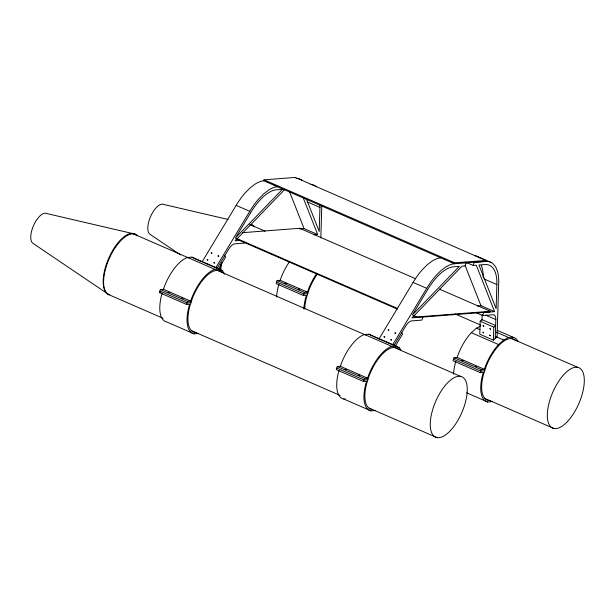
<?xml version="1.0" encoding="UTF-8"?>
<svg xmlns="http://www.w3.org/2000/svg" width="615" height="615" viewBox="0 0 615 615"><rect width="100%" height="100%" fill="white"/><g stroke="black" fill="none" stroke-linecap="round" stroke-linejoin="round"><path stroke-width="0.92" d="M319.938 204.334A46.056 19.849 -66.5 0 1 319.946 207.416L319.223 231.509L306.239 198.553M320.83 237.951L321.791 205.779M493.399 340.141L493.791 327.157L495.636 325.519L482.014 319.592L480.169 321.23L479.777 334.214L493.399 340.141L497.089 336.866L498.711 282.923A49.354 21.271 -66.5 0 0 497.443 271.084L495.582 266.749L492.984 263.643A49.354 21.271 -66.5 0 0 485.873 261.49L474.165 262.39L473.181 265.457L465.517 262.121M481.999 320.269L482.168 314.588M495.244 338.504L495.813 319.569A11.062 4.766 -66.5 0 0 492.938 314.765L482.729 315.557L475.925 312.589M496.866 284.561L496.144 308.653L478.947 265.011L484.881 264.558A46.056 19.849 -66.5 0 1 496.866 284.561L484.097 279.002M198.361 333.499L194.04 333.837A34.901 15.037 -66.5 0 1 188.843 306.931L189.712 304.217L186.591 304.463L159.354 292.602L160.346 289.534L163.467 289.288L190.704 301.15L191.58 298.436A34.901 15.037 -66.5 0 1 214.873 269.332L219.194 269.001L222.653 270.877L224.629 274.175M162.183 293.263L161.599 295.069A34.901 15.037 -66.5 0 0 166.803 321.976L194.04 333.837M163.467 289.288L164.343 286.582A34.901 15.037 -66.5 0 1 187.637 257.477L191.957 257.139L219.194 269.001M186.591 304.463L187.583 301.388L190.704 301.15M264.027 179.834L263.735 180.756L454.4 263.766L485.619 261.352L485.919 260.429L295.246 177.428L264.027 179.834L454.7 262.843L485.919 260.429M316.664 273.652A34.901 15.037 -66.5 0 0 308.361 289.457L307.485 292.171L280.248 280.317L277.127 280.555L276.135 283.623L303.372 295.484L306.493 295.238L305.617 297.952A34.901 15.037 -66.5 0 0 303.848 308.899M278.964 284.284L278.38 286.09A34.901 15.037 -66.5 0 0 276.612 297.037M280.248 280.317L281.124 277.603A34.901 15.037 -66.5 0 1 289.427 261.79M303.372 295.484L304.364 292.409L307.485 292.171M400.765 349.889L399.581 347.913L396.122 346.037L391.801 346.368A34.901 15.037 -66.5 0 0 368.508 375.473L367.632 378.187L340.395 366.325L337.274 366.571L336.282 369.638L363.519 381.492L366.64 381.254L365.764 383.968A34.901 15.037 -66.5 0 0 370.968 410.874L375.288 410.536M339.111 370.299L338.527 372.106A34.901 15.037 -66.5 0 0 343.724 399.012L370.968 410.874M340.395 366.325L341.271 363.611A34.901 15.037 -66.5 0 1 364.564 334.506L368.877 334.176L396.122 346.037M363.519 381.492L364.511 378.425L367.632 378.187M466.109 262.859L465.117 265.926L461.996 266.172L412.012 317.87L490.124 311.897L490.324 311.282L416.955 316.948L416.762 317.563L413.249 316.033M422.882 317.033L421.89 320.1L411.681 320.892A11.062 4.766 -66.5 0 0 405.477 326.396L394.007 345.415M454.7 262.843L454.4 263.766A49.354 21.271 -66.5 0 0 445.506 267.156L440.709 270.831L435.889 275.689A49.354 21.271 -66.5 0 0 426.71 288.335L392.67 344.777M517.915 341.187A34.901 15.037 -66.5 0 0 512.887 337.166L508.567 337.504L503.685 340.026L498.573 344.554A34.901 15.037 -66.5 0 0 485.281 366.609L484.405 369.323L457.168 357.461L454.039 357.699L453.055 360.774L480.292 372.629L483.413 372.39L482.537 375.096A34.901 15.037 -66.5 0 0 487.733 402.002L492.054 401.672M455.884 361.436L455.3 363.242A34.901 15.037 -66.5 0 0 453.532 374.189M457.168 357.461L458.037 354.747A34.901 15.037 -66.5 0 1 471.336 332.7L476.448 328.164L480.515 326.065M482.729 315.557L483.721 312.489L494.591 311.644L476.302 265.219L473.181 265.457M480.292 372.629L481.284 369.561L484.405 369.323M263.858 180.802A49.354 21.271 -66.5 0 0 254.956 184.192L250.167 187.867L245.339 192.726A49.354 21.271 -66.5 0 0 236.16 205.372L202.127 261.813L215.75 267.74L249.782 211.299A49.354 21.271 -66.5 0 1 258.961 198.653L263.789 193.794L268.578 190.12A49.354 21.271 -66.5 0 1 277.48 186.729M217.08 268.378L228.549 249.359A11.062 4.766 -66.5 0 1 234.753 243.855L244.962 243.063M218.425 269.009L225.651 257.016L224.798 255.586M379.055 338.85L413.088 282.4A49.354 21.271 -66.5 0 1 422.267 269.762L427.094 264.904L431.884 261.229A49.354 21.271 -66.5 0 1 440.786 257.839M395.345 346.037L402.579 334.045L401.726 332.615M268.186 182.417L267.279 182.078L267.848 182.186M284.407 189.827L235.084 240.834L240.519 240.419M242.487 232.685L299.651 228.273L415.64 278.764M299.528 228.918L304.056 228.572L317.678 234.5L303.249 197.892M314.05 234.776L317.678 234.5M159.354 292.602L160.915 292.479M190.988 302.626L187.091 302.926L159.854 291.064M307.761 293.647L303.864 293.947L276.627 282.093M477.348 306.001L480.976 305.716L494.591 311.644M367.908 379.663L364.019 379.962L336.774 368.101M484.682 370.791L480.784 371.099L453.547 359.237M343.724 399.012L345.169 398.904M444.322 259.107L445.129 259.43L444.776 259.215M228.127 219.463L163.859 204.495A16.459 7.111 -66.5 0 0 150.783 216.057A16.459 7.111 -66.5 0 0 150.229 234.438L180.487 254.871M250.482 224.667L252.35 225.098M135.3 234.161L46.817 213.559A16.459 7.111 -66.5 0 0 33.733 225.121A16.459 7.111 -66.5 0 0 33.179 243.502L108.04 294.055M274.536 185.107L274.082 185.046L274.544 185.315M451.349 262.313L451.871 262.321M414.794 316.018L414.333 315.803M477.809 256.655L491.423 262.59M307.177 201.858L319.946 207.416M439.364 289.096L490.324 311.282M236.16 205.372L249.782 211.299M413.088 282.4L426.71 288.335M485.596 315.126L495.813 319.569M480.169 321.23L493.791 327.157M497.074 330.286L512.887 337.166M496.267 332.146L508.567 337.504M476.448 328.164L479.961 329.694M495.782 336.582L503.685 340.026M471.336 332.7L498.573 344.554M236.829 238.528L397.628 308.53M413.441 315.418L416.955 316.948M235.753 238.758L397.428 309.145M277.127 280.555L304.364 292.409M454.039 357.699L481.284 369.561M195.416 259.015L201.566 261.698M216.503 268.194L222.653 270.877M373.22 336.436L395.191 345.999M396.944 346.76L399.581 347.913M187.637 257.477L214.873 269.332M364.564 334.506L391.801 346.368M466.647 392.824L487.733 402.002M160.346 289.534L187.583 301.388M337.274 366.571L364.511 378.425M265.08 231.171L250.989 225.029A32.926 14.214 -66.5 0 1 254.264 226.804M455.285 314.027L480.815 325.151M511.634 338.573L577.677 367.347M133.947 234.1L188.544 257.877M216.718 270.154L365.533 334.983M393.715 347.26L460.635 376.411M484.382 398.205L553.946 428.509M163.044 318.278L110.208 295.262A32.926 14.214 -66.5 0 1 109.539 257.893A32.926 14.214 -66.5 0 1 137.222 235.868M191.227 330.555L340.041 395.384M369.092 408.037L436.896 437.573M368.877 334.176L372.344 336.051M191.957 257.139L194.724 258.638M479.631 257.977L479.362 257.716A49.354 21.271 -66.5 0 0 474.242 255.579M316.333 186.76L316.064 186.499A49.354 21.271 -66.5 0 0 310.936 184.354M465.14 265.542L480.976 305.716M289.634 191.965L304.056 228.572M304.733 308.991A33.248 14.33 -66.5 0 1 306.454 297.691L309.068 289.604A33.248 14.33 -66.5 0 1 316.979 274.536M296.015 178.373A49.354 21.271 -66.5 0 1 302.442 180.564M371.56 409.344A33.248 14.33 -66.5 0 1 366.602 383.706L369.215 375.611A33.248 14.33 -66.5 0 1 398.827 349.351M490.716 400.542A33.248 14.33 -66.5 0 1 483.375 374.843L485.988 366.748A33.248 14.33 -66.5 0 1 515.593 340.487M481.284 265.426A46.056 19.849 -66.5 0 1 483.259 277.849M196.193 332.438A33.248 14.33 -66.5 0 1 189.681 306.67L192.295 298.582A33.248 14.33 -66.5 0 1 221.9 272.314M109.785 294.693A32.926 14.214 -66.5 0 1 109.324 256.901A32.926 14.214 -66.5 0 1 137.099 235.599M249.636 224.344A32.926 14.214 -66.5 0 1 254.141 226.535M220.255 270.546A32.926 14.214 -66.5 0 1 221.054 264.112M220.716 270.246A32.926 14.214 -66.5 0 1 221.907 262.543M213.928 262.797C214.543 264.427 215.311 261.444 213.928 262.797M218.025 256.001C218.64 257.631 219.409 254.648 218.025 256.001M390.856 339.834C391.471 341.463 392.239 338.473 390.856 339.834M394.953 333.038C395.568 334.668 396.337 331.677 394.953 333.038M483.083 325.681L483.821 326.304L483.083 325.681M482.89 332.177L483.628 332.8L482.89 332.177M489.894 328.648L490.632 329.271L489.894 328.648M489.701 335.144L490.439 335.767L489.701 335.144M211.229 253.003C211.706 254.679 212.69 251.758 211.229 253.003M388.157 330.04C388.626 331.723 389.633 328.771 388.157 330.04M207.14 259.791C207.57 261.483 208.631 258.554 207.14 259.791M384.06 336.828C384.498 338.519 385.559 335.582 384.06 336.828M250.636 212.729L235.437 237.944L282.423 189.343L276.489 189.797A46.056 19.849 -66.5 0 0 250.636 212.729M427.563 289.765L412.365 314.972L459.351 266.372L453.409 266.833A46.056 19.849 -66.5 0 0 427.563 289.765M168.264 292.21L169.187 292.525L168.264 292.21M181.879 298.137L182.809 298.452L181.879 298.137M285.037 283.231L285.967 283.546L285.037 283.231M298.659 289.158L299.582 289.473L298.706 289.15M345.184 369.246L346.114 369.554L345.184 369.246M358.806 375.173L359.737 375.488L358.853 375.165M461.957 360.382L462.887 360.69L461.957 360.382M475.579 366.309L476.502 366.617L475.579 366.309M450.418 430.615A32.926 14.214 -66.5 0 0 463.91 378.187A32.926 14.214 -66.5 0 0 431.968 412.181A32.926 14.214 -66.5 0 0 450.418 430.615M567.468 421.544A32.926 14.214 -66.5 0 0 580.952 369.115A32.926 14.214 -66.5 0 0 549.018 403.117A32.926 14.214 -66.5 0 0 567.468 421.544"/></g></svg>
